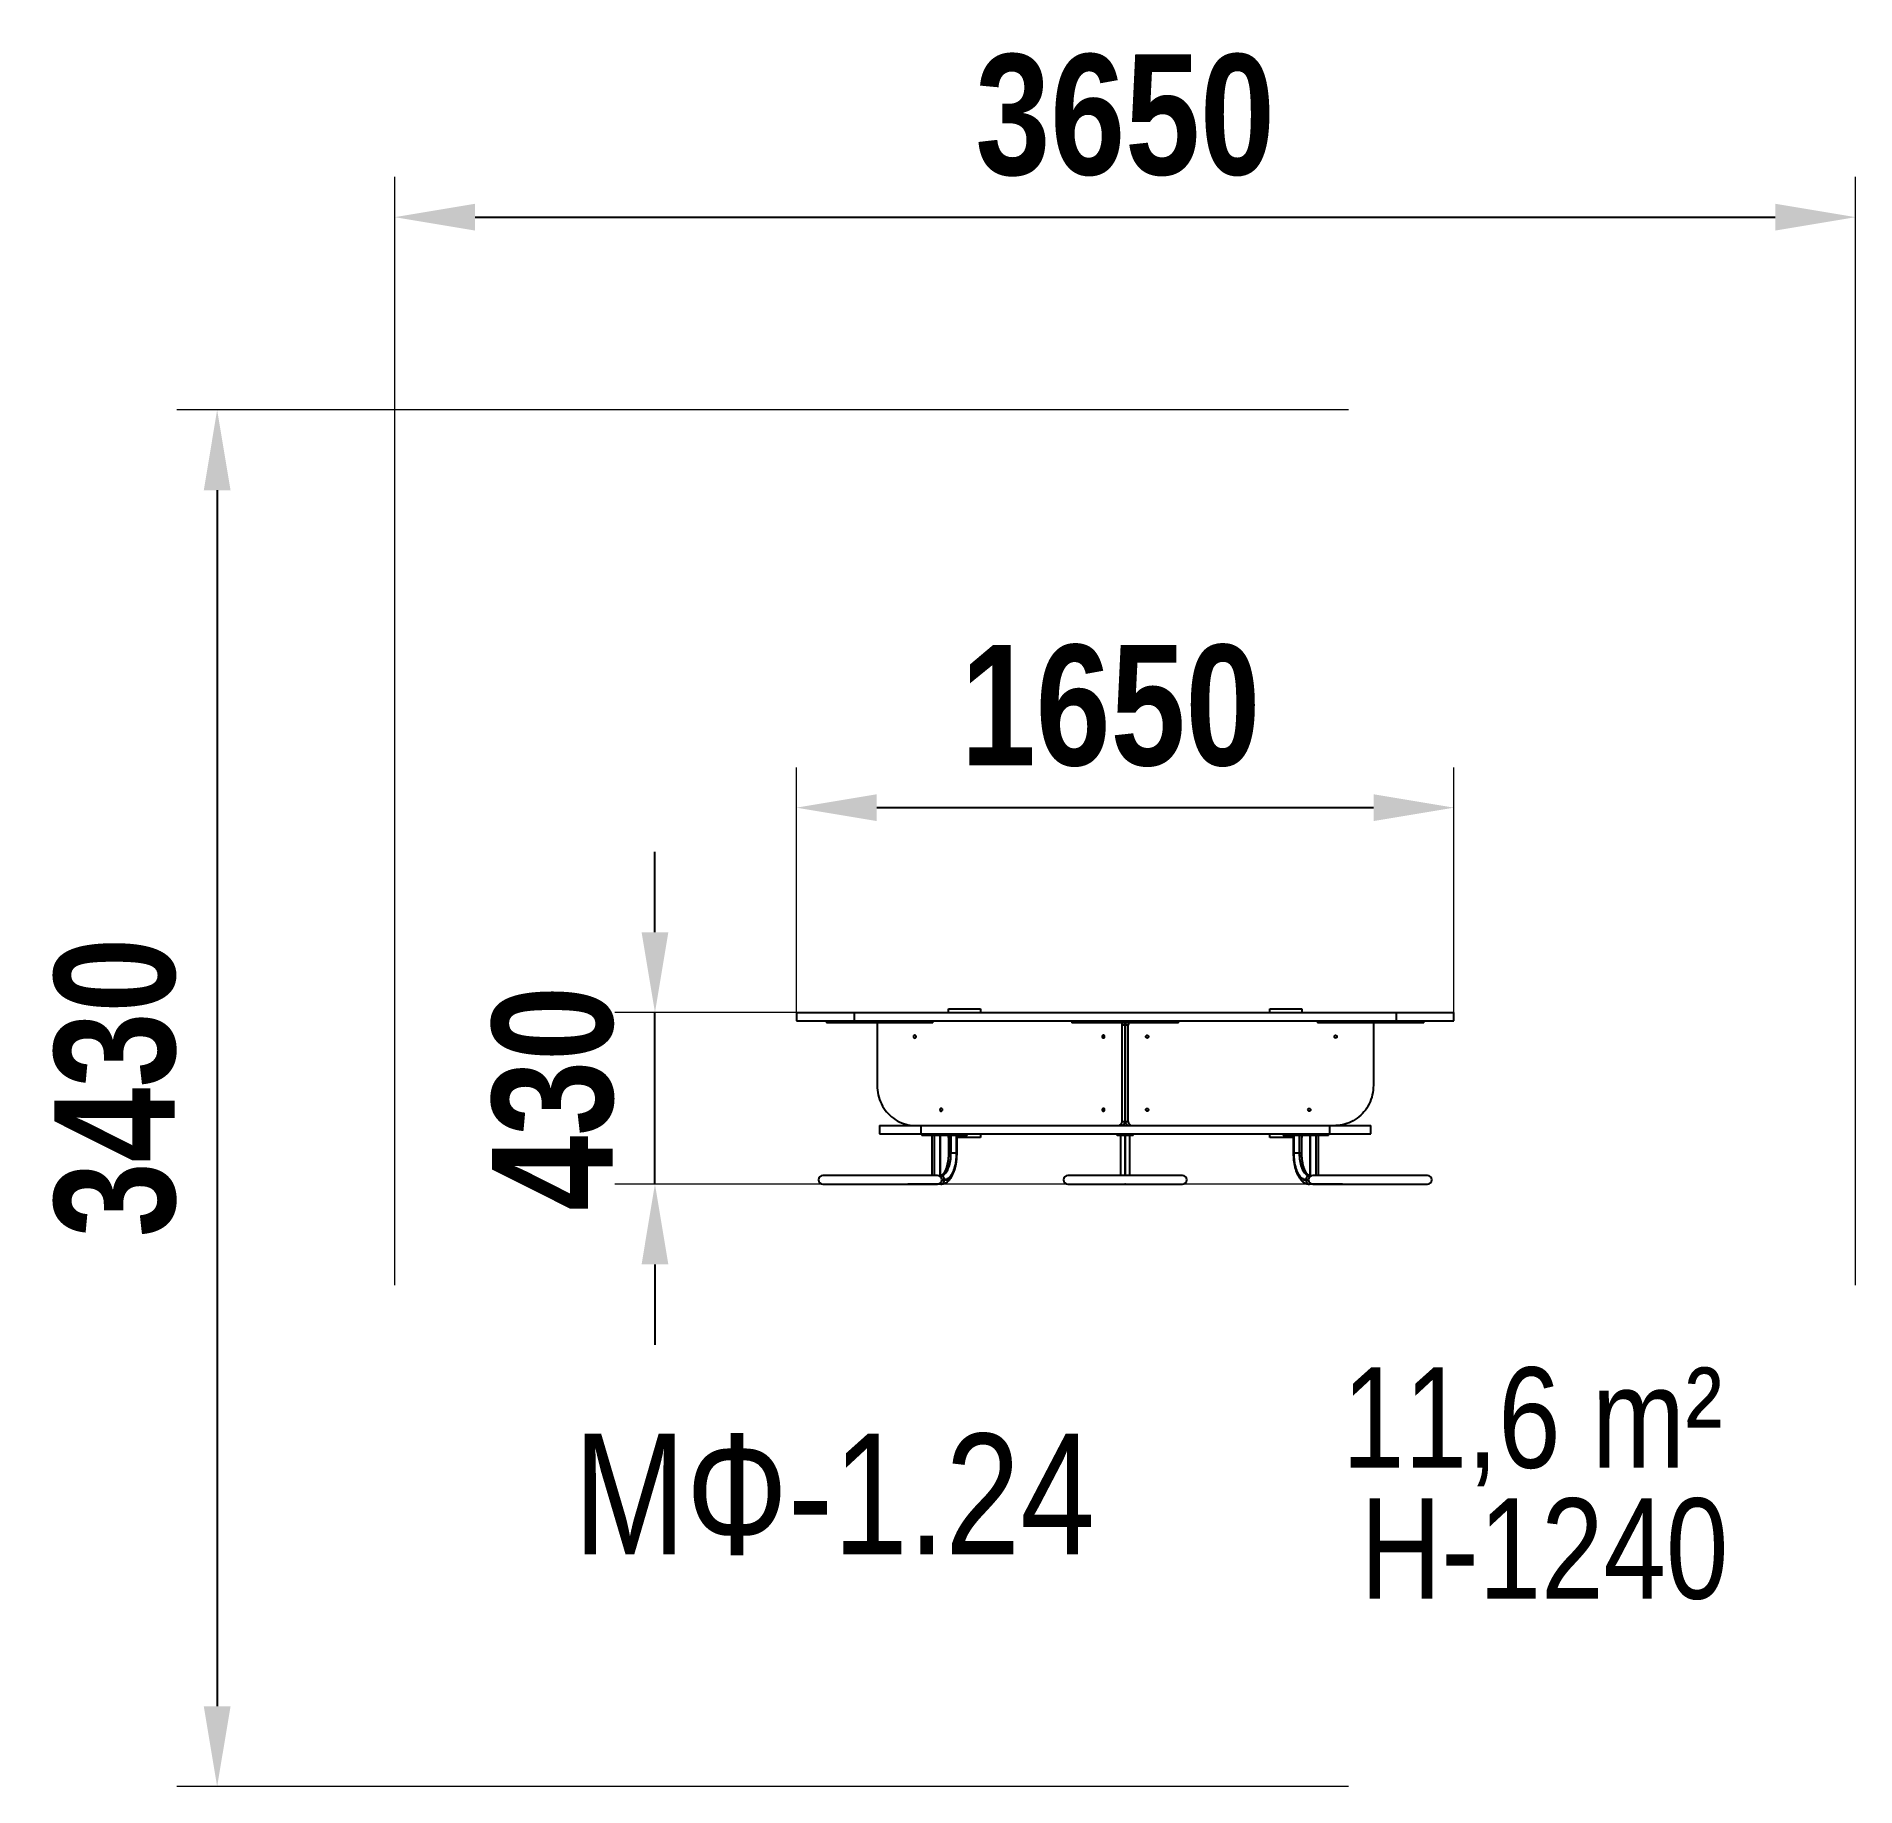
# Model space of a CAD drawing. Header units: millimetres. Extents: x -2676 to 1853, y -1646 to 2711.
import ezdxf

# ---------------------------------------------------------------- set-up
doc = ezdxf.new("R2010")
doc.units = ezdxf.units.MM
for name, color, linetype in [('DIKOM_АРТИКУЛ', 7, 'Continuous'), ('DIKOM_ОБЪЕКТ', 7, 'Continuous'), ('DIKOM_РАЗМЕР_ЗОНА', 7, 'Continuous'), ('DIKOM_РАЗМЕР_ОБЪЕКТА', 7, 'Continuous')]:
    doc.layers.add(name, color=color, linetype=linetype)
doc.styles.add('style1', font='arialbd.ttf', dxfattribs={"width": 0.8})
doc.dimstyles.new('1-50', dxfattribs={"dimtxt": 300, "dimasz": 200, "dimexe": 100, "dimexo": 0, "dimgap": 100, "dimtad": 1, "dimtxsty": 'style1', "dimcen": 200, "dimclrd": 7, "dimclre": 7, "dimclrt": 7, "dimadec": 1, "dimazin": 2, "dimtfac": 1, "dimtmove": 0, "dimatfit": 2, "dimfxl": 0, "dimlwd": 25, "dimlwe": 18, "dimarcsym": 0})

# ---------------------------------------------------------------- blocks, each defined once
blk = doc.blocks.new('*D9')
at = {"layer": 'Defpoints', "color": 0, "transparency": 16777216}
for p in [(853.4, 790.5), (-783.8, 270), (853.4, 270)]:
    blk.add_point(p, dxfattribs=at)
at = {"layer": 'DIKOM_РАЗМЕР_ОБЪЕКТА', "color": 7, "lineweight": 18, "transparency": 16777216}
for p, q in [((-783.8, 270), (-783.8, 890.5)), ((853.4, 270), (853.4, 890.5))]:
    blk.add_line(p, q, dxfattribs=at)
at = {"layer": 'DIKOM_РАЗМЕР_ОБЪЕКТА', "color": 7, "lineweight": 25, "transparency": 16777216}
blk.add_line((-583.8, 790.5), (653.4, 790.5), dxfattribs=at)
at = {"layer": 'DIKOM_РАЗМЕР_ОБЪЕКТА', "color": 7, "transparency": 16777216}
for points in [[(-583.8, 823.8), (-583.8, 757.1), (-783.8, 790.5)], [(653.4, 823.8), (653.4, 757.1), (853.4, 790.5)]]:
    blk.add_solid(points, dxfattribs=at)
at = {"layer": 'DIKOM_РАЗМЕР_ОБЪЕКТА', "color": 7, "transparency": 16777216, "insert": (-1.4, 1043.7), "char_height": 300, "attachment_point": 5, "style": 'style1'}
blk.add_mtext('1650', dxfattribs=at)
blk = doc.blocks.new('*D10')
at = {"layer": 'Defpoints', "color": 0, "transparency": 16777216}
for p in [(-1135.8, 280.5), (797.4, 280.5), (757.7, -146.5)]:
    blk.add_point(p, dxfattribs=at)
at = {"layer": 'DIKOM_РАЗМЕР_ОБЪЕКТА', "color": 7, "lineweight": 25, "transparency": 16777216}
for p, q in [((-1135.8, 480.5), (-1135.8, 680.5)), ((-1135.8, -146.5), (-1135.8, 280.5)), ((-1135.8, -346.5), (-1135.8, -546.5))]:
    blk.add_line(p, q, dxfattribs=at)
at = {"layer": 'DIKOM_РАЗМЕР_ОБЪЕКТА', "color": 7, "lineweight": 18, "transparency": 16777216}
for p, q in [((797.4, 280.5), (-1235.8, 280.5)), ((757.7, -146.5), (-1235.8, -146.5))]:
    blk.add_line(p, q, dxfattribs=at)
at = {"layer": 'DIKOM_РАЗМЕР_ОБЪЕКТА', "color": 7, "transparency": 16777216}
for points in [[(-1169.1, 480.5), (-1102.4, 480.5), (-1135.8, 280.5)], [(-1169.1, -346.5), (-1102.4, -346.5), (-1135.8, -146.5)]]:
    blk.add_solid(points, dxfattribs=at)
at = {"layer": 'DIKOM_РАЗМЕР_ОБЪЕКТА', "color": 7, "transparency": 16777216, "insert": (-1388.9, 67), "char_height": 300, "attachment_point": 5, "rotation": 90, "style": 'style1'}
blk.add_mtext('430', dxfattribs=at)
blk = doc.blocks.new('*D11')
at = {"layer": 'Defpoints', "color": 0, "transparency": 16777216}
for p in [(591.2, 1780.5), (-2225.8, -1646.5), (591.2, -1646.5)]:
    blk.add_point(p, dxfattribs=at)
at = {"layer": 'DIKOM_РАЗМЕР_ОБЪЕКТА', "color": 7, "lineweight": 18, "transparency": 16777216}
for p, q in [((591.2, 1780.5), (-2325.8, 1780.5)), ((591.2, -1646.5), (-2325.8, -1646.5))]:
    blk.add_line(p, q, dxfattribs=at)
at = {"layer": 'DIKOM_РАЗМЕР_ОБЪЕКТА', "color": 7, "lineweight": 25, "transparency": 16777216}
blk.add_line((-2225.8, 1580.5), (-2225.8, -1446.5), dxfattribs=at)
at = {"layer": 'DIKOM_РАЗМЕР_ОБЪЕКТА', "color": 7, "transparency": 16777216}
for points in [[(-2259.1, 1580.5), (-2192.4, 1580.5), (-2225.8, 1780.5)], [(-2259.1, -1446.5), (-2192.4, -1446.5), (-2225.8, -1646.5)]]:
    blk.add_solid(points, dxfattribs=at)
at = {"layer": 'DIKOM_РАЗМЕР_ОБЪЕКТА', "color": 7, "transparency": 16777216, "insert": (-2478.9, 94), "char_height": 300, "attachment_point": 5, "rotation": 90, "style": 'style1'}
blk.add_mtext('3430', dxfattribs=at)
blk = doc.blocks.new('*D12')
at = {"layer": 'Defpoints', "color": 0, "transparency": 16777216}
for p in [(1853.4, 2260.5), (-1783.8, -397.9), (1853.4, -397.9)]:
    blk.add_point(p, dxfattribs=at)
at = {"layer": 'DIKOM_РАЗМЕР_ЗОНА', "color": 7, "lineweight": 18, "transparency": 16777216}
for p, q in [((-1783.8, -397.9), (-1783.8, 2360.5)), ((1853.4, -397.9), (1853.4, 2360.5))]:
    blk.add_line(p, q, dxfattribs=at)
at = {"layer": 'DIKOM_РАЗМЕР_ЗОНА', "color": 7, "lineweight": 25, "transparency": 16777216}
blk.add_line((-1583.8, 2260.5), (1653.4, 2260.5), dxfattribs=at)
at = {"layer": 'DIKOM_РАЗМЕР_ЗОНА', "color": 7, "transparency": 16777216}
for points in [[(-1583.8, 2293.8), (-1583.8, 2227.1), (-1783.8, 2260.5)], [(1653.4, 2293.8), (1653.4, 2227.1), (1853.4, 2260.5)]]:
    blk.add_solid(points, dxfattribs=at)
at = {"layer": 'DIKOM_РАЗМЕР_ЗОНА', "color": 7, "transparency": 16777216, "insert": (34.8, 2513.7), "char_height": 300, "attachment_point": 5, "style": 'style1'}
blk.add_mtext('3650', dxfattribs=at)

msp = doc.modelspace()

# ---------------------------------------------------------------- linework, layer by layer
at = {"layer": 'DIKOM_ОБЪЕКТ', "color": 7, "linetype": 'Continuous'}
for p, q in [((-783.774, 280.5), (-783.774, 259.5)), ((-783.774, 280.5), (-639.911, 280.5)), ((-639.911, 280.5), (-639.911, 259.5)), ((-639.911, 280.5), (709.559, 280.5)), ((-405.176, 280.5), (-405.176, 289.5)), ((-405.176, 289.5), (-325.176, 289.5)), ((-325.176, 289.5), (-325.176, 280.5)), ((394.824, 280.5), (394.824, 289.5)), ((394.824, 289.5), (474.824, 289.5)), ((474.824, 289.5), (474.824, 280.5)), ((709.559, 280.5), (709.559, 259.5)), ((709.559, 280.5), (853.422, 280.5)), ((853.422, 259.5), (853.422, 280.5)), ((-783.774, 259.5), (-639.911, 259.5)), ((-708.623, 259.5), (-708.623, 254.5)), ((-443.623, 254.5), (-708.623, 254.5)), ((-639.911, 259.5), (709.559, 259.5)), ((-582.769, 254.5), (-582.769, 99.5)), ((-443.623, 254.5), (-443.623, 259.5)), ((-97.562, 259.5), (-97.562, 254.5)), ((167.438, 254.5), (-97.562, 254.5)), ((27.439, 9.5), (27.439, 249.5)), ((27.439, 249.5), (34.674, 249.5)), ((34.674, 9.5), (34.674, 249.5)), ((35.427, 9.5), (35.427, 249.5)), ((35.427, 249.5), (42.661, 249.5)), ((42.661, 9.5), (42.661, 249.5)), ((167.438, 254.5), (167.438, 259.5)), ((513.498, 259.5), (513.498, 254.5)), ((778.498, 254.5), (513.498, 254.5)), ((652.87, 254.5), (652.87, 99.5)), ((709.559, 259.5), (853.422, 259.5)), ((778.498, 254.5), (778.498, 259.5)), ((27.439, 9.5), (34.674, 9.5)), ((35.427, 9.5), (42.661, 9.5)), ((-576.798, -0.5), (-576.798, -21.5)), ((-576.798, -0.5), (-473.585, -0.5)), ((-576.798, -21.5), (-473.585, -21.5)), ((-473.585, -0.5), (-473.585, -21.5)), ((-473.585, -0.5), (543.233, -0.5)), ((-473.585, -21.5), (543.233, -21.5)), ((-471.156, -21.5), (-471.156, -25.5)), ((-433.336, -25.5), (-471.156, -25.5)), ((-446.171, -25.5), (-446.171, -125.491)), ((-440.711, -25.5), (-440.711, -125.491)), ((-439.82, -125.491), (-439.82, -25.5)), ((-433.336, -25.5), (-433.336, -21.5)), ((-360.697, -25.5), (-433.336, -25.5)), ((-426.37, -25.5), (-426.37, -127.193)), ((-425.916, -127.506), (-425.916, -25.5)), ((-424.826, -128.419), (-424.826, -25.5)), ((-405.176, -30.5), (-405.176, -25.5)), ((-405.085, -30.5), (-405.176, -30.5)), ((-405.085, -25.5), (-405.085, -70)), ((-399.625, -25.5), (-399.625, -70)), ((-398.734, -70), (-398.734, -25.5)), ((-385.284, -25.5), (-385.284, -70)), ((-384.83, -70), (-384.83, -25.5)), ((-383.74, -70), (-383.74, -25.5)), ((-325.176, -30.5), (-383.74, -30.5)), ((-360.697, -25.5), (-360.697, -21.5)), ((-358.517, -25.5), (-360.697, -25.5)), ((-358.517, -25.5), (-358.517, -21.5)), ((-325.176, -21.5), (-325.176, -30.5)), ((14.908, -25.5), (14.908, -21.5)), ((54.908, -25.5), (14.908, -25.5)), ((24.408, -125.491), (24.408, -25.5)), ((34.408, -25.5), (34.408, -125.491)), ((35.408, -125.491), (35.408, -25.5)), ((45.408, -25.5), (45.408, -125.491)), ((54.908, -25.5), (54.908, -21.5)), ((394.824, -30.5), (394.824, -21.5)), ((453.388, -30.5), (394.824, -30.5)), ((428.166, -21.5), (428.166, -25.5)), ((430.346, -25.5), (428.166, -25.5)), ((430.346, -25.5), (430.346, -21.5)), ((502.984, -25.5), (430.346, -25.5)), ((453.388, -25.5), (453.388, -70)), ((454.478, -25.5), (454.478, -70)), ((454.932, -70), (454.932, -25.5)), ((468.382, -25.5), (468.382, -70)), ((469.273, -70), (469.273, -25.5)), ((474.733, -70), (474.733, -25.5)), ((474.824, -30.5), (474.733, -30.5)), ((474.824, -25.5), (474.824, -30.5)), ((494.474, -25.5), (494.474, -128.419)), ((495.564, -25.5), (495.564, -127.506)), ((496.018, -127.193), (496.018, -25.5)), ((502.984, -25.5), (502.984, -21.5)), ((540.804, -25.5), (502.984, -25.5)), ((509.468, -25.5), (509.468, -125.491)), ((510.359, -125.491), (510.359, -25.5)), ((515.819, -125.491), (515.819, -25.5)), ((540.804, -25.5), (540.804, -21.5)), ((543.233, -0.5), (543.233, -21.5)), ((543.233, -0.5), (646.447, -0.5)), ((543.233, -21.5), (646.447, -21.5)), ((646.447, -21.5), (646.447, -0.5)), ((-399.625, -70), (-405.085, -70)), ((-398.734, -70), (-399.625, -70)), ((-385.284, -70), (-398.734, -70)), ((-384.83, -70), (-383.74, -70)), ((453.388, -70), (454.478, -70)), ((468.382, -70), (454.932, -70)), ((469.273, -70), (468.382, -70)), ((474.733, -70), (469.273, -70)), ((-432.101, -125.491), (-718.101, -125.491)), ((-424.826, -125.5), (-423.93, -125.5)), ((-415.02, -135.5), (-421.612, -135.5)), ((177.908, -125.491), (-108.092, -125.491)), ((491.26, -135.5), (484.668, -135.5)), ((493.579, -125.5), (494.474, -125.5)), ((787.749, -125.491), (501.749, -125.491)), ((-718.101, -146.491), (-432.101, -146.491)), ((-506.918, -146.491), (-506.539, -146.5)), ((-505.648, -146.5), (-506.539, -146.5)), ((-505.648, -146.5), (-505.27, -146.491)), ((-423.93, -146.5), (-505.648, -146.5)), ((-421.613, -136.5), (-415.02, -136.5)), ((-108.092, -146.491), (177.908, -146.491)), ((33.983, -146.491), (34.408, -146.5)), ((35.408, -146.5), (34.408, -146.5)), ((35.408, -146.5), (35.833, -146.491)), ((484.668, -136.5), (491.261, -136.5)), ((575.297, -146.5), (493.579, -146.5)), ((501.749, -146.491), (787.749, -146.491)), ((574.918, -146.491), (575.297, -146.5)), ((576.188, -146.5), (575.297, -146.5)), ((576.188, -146.5), (576.566, -146.491))]:
    msp.add_line(p, q, dxfattribs=at)
at = {"layer": 'DIKOM_ОБЪЕКТ', "color": 7, "linetype": 'Continuous', "flags": 128}
for points in [[(-485.605, 220.5), (-485.783, 221.636), (-486.298, 222.65), (-487.094, 223.43), (-488.085, 223.893), (-489.162, 223.988), (-490.211, 223.705), (-491.117, 223.075), (-491.781, 222.166), (-492.132, 221.076), (-492.132, 219.924), (-491.781, 218.834), (-491.117, 217.925), (-490.211, 217.295), (-489.162, 217.012), (-488.085, 217.107), (-487.094, 217.57), (-486.298, 218.35), (-485.783, 219.364), (-485.605, 220.5)], [(-16.214, 220.5), (-16.392, 221.636), (-16.907, 222.65), (-17.703, 223.43), (-18.693, 223.893), (-19.771, 223.988), (-20.82, 223.705), (-21.725, 223.075), (-22.39, 222.166), (-22.741, 221.076), (-22.741, 219.924), (-22.39, 218.834), (-21.725, 217.925), (-20.82, 217.295), (-19.771, 217.012), (-18.693, 217.107), (-17.703, 217.57), (-16.907, 218.35), (-16.392, 219.364), (-16.214, 220.5)], [(86.315, 220.5), (86.493, 221.636), (87.008, 222.65), (87.803, 223.43), (88.794, 223.893), (89.872, 223.988), (90.92, 223.705), (91.826, 223.075), (92.49, 222.166), (92.841, 221.076), (92.841, 219.924), (92.49, 218.834), (91.826, 217.925), (90.92, 217.295), (89.872, 217.012), (88.794, 217.107), (87.803, 217.57), (87.008, 218.35), (86.493, 219.364), (86.315, 220.5)], [(555.706, 220.5), (555.884, 221.636), (556.399, 222.65), (557.194, 223.43), (558.185, 223.893), (559.263, 223.988), (560.311, 223.705), (561.217, 223.075), (561.881, 222.166), (562.233, 221.076), (562.233, 219.924), (561.881, 218.834), (561.217, 217.925), (560.311, 217.295), (559.263, 217.012), (558.185, 217.107), (557.194, 217.57), (556.399, 218.35), (555.884, 219.364), (555.706, 220.5)], [(-582.769, 99.5), (-582.598, 93.462), (-582.085, 87.446), (-581.232, 81.475), (-580.041, 75.568), (-578.519, 69.75), (-576.669, 64.04), (-574.499, 58.459), (-572.016, 53.028), (-569.23, 47.766), (-566.151, 42.694), (-562.791, 37.828), (-559.16, 33.188), (-555.273, 28.789), (-551.144, 24.649), (-546.788, 20.782), (-542.22, 17.202), (-537.458, 13.922), (-532.519, 10.954), (-527.42, 8.31), (-522.181, 5.998), (-516.82, 4.028), (-511.358, 2.406), (-505.813, 1.138), (-500.207, 0.229), (-494.559, -0.318), (-488.891, -0.5)], [(652.87, 99.5), (652.699, 93.462), (652.185, 87.446), (651.332, 81.475), (650.142, 75.568), (648.619, 69.75), (646.769, 64.04), (644.599, 58.459), (642.117, 53.028), (639.331, 47.766), (636.252, 42.694), (632.891, 37.828), (629.26, 33.188), (625.374, 28.789), (621.244, 24.649), (616.888, 20.782), (612.321, 17.202), (607.558, 13.922), (602.619, 10.954), (597.52, 8.31), (592.281, 5.998), (586.921, 4.028), (581.458, 2.406), (575.914, 1.138), (570.307, 0.229), (564.66, -0.318), (558.992, -0.5)], [(-419.891, 38.5), (-420.069, 39.636), (-420.583, 40.65), (-421.379, 41.43), (-422.37, 41.893), (-423.448, 41.988), (-424.496, 41.705), (-425.402, 41.075), (-426.066, 40.166), (-426.417, 39.076), (-426.417, 37.924), (-426.066, 36.834), (-425.402, 35.925), (-424.496, 35.295), (-423.448, 35.012), (-422.37, 35.107), (-421.379, 35.57), (-420.583, 36.35), (-420.069, 37.364), (-419.891, 38.5)], [(-16.214, 38.5), (-16.392, 39.636), (-16.907, 40.65), (-17.703, 41.43), (-18.693, 41.893), (-19.771, 41.988), (-20.82, 41.705), (-21.725, 41.075), (-22.39, 40.166), (-22.741, 39.076), (-22.741, 37.924), (-22.39, 36.834), (-21.725, 35.925), (-20.82, 35.295), (-19.771, 35.012), (-18.693, 35.107), (-17.703, 35.57), (-16.907, 36.35), (-16.392, 37.364), (-16.214, 38.5)], [(86.315, 38.5), (86.493, 39.636), (87.008, 40.65), (87.803, 41.43), (88.794, 41.893), (89.872, 41.988), (90.92, 41.705), (91.826, 41.075), (92.49, 40.166), (92.841, 39.076), (92.841, 37.924), (92.49, 36.834), (91.826, 35.925), (90.92, 35.295), (89.872, 35.012), (88.794, 35.107), (87.803, 35.57), (87.008, 36.35), (86.493, 37.364), (86.315, 38.5)], [(489.991, 38.5), (490.169, 39.636), (490.684, 40.65), (491.48, 41.43), (492.47, 41.893), (493.548, 41.988), (494.597, 41.705), (495.502, 41.075), (496.167, 40.166), (496.518, 39.076), (496.518, 37.924), (496.167, 36.834), (495.502, 35.925), (494.597, 35.295), (493.548, 35.012), (492.47, 35.107), (491.48, 35.57), (490.684, 36.35), (490.169, 37.364), (489.991, 38.5)], [(-399.625, -70), (-399.711, -74.583), (-399.968, -79.135), (-400.396, -83.624), (-400.99, -88.021), (-401.747, -92.294), (-402.662, -96.415), (-403.728, -100.356), (-404.938, -104.089), (-406.284, -107.589), (-407.756, -110.833), (-409.345, -113.797), (-411.04, -116.463), (-412.829, -118.811), (-414.7, -120.825), (-416.64, -122.493), (-418.636, -123.802), (-420.674, -124.743), (-422.74, -125.31), (-424.821, -125.5)], [(-423.93, -125.5), (-421.849, -125.31), (-419.783, -124.743), (-417.745, -123.802), (-415.749, -122.493), (-413.809, -120.825), (-411.938, -118.811), (-410.149, -116.463), (-408.454, -113.797), (-406.865, -110.833), (-405.393, -107.589), (-404.047, -104.089), (-402.837, -100.356), (-401.771, -96.415), (-400.856, -92.294), (-400.099, -88.021), (-399.505, -83.624), (-399.077, -79.135), (-398.82, -74.583), (-398.734, -70)], [(-385.284, -70), (-385.367, -74.895), (-385.616, -79.762), (-386.029, -84.575), (-386.605, -89.306), (-387.339, -93.93), (-388.229, -98.419), (-389.268, -102.75), (-390.451, -106.897), (-391.771, -110.839), (-393.222, -114.551), (-394.794, -118.015), (-396.48, -121.21), (-398.269, -124.119), (-400.152, -126.725), (-402.118, -129.013), (-404.156, -130.972), (-406.255, -132.59), (-408.403, -133.858), (-410.588, -134.768), (-412.798, -135.317), (-415.02, -135.5)], [(-415.02, -136.5), (-412.764, -136.314), (-410.52, -135.757), (-408.302, -134.833), (-406.121, -133.546), (-403.99, -131.903), (-401.921, -129.914), (-399.925, -127.591), (-398.013, -124.945), (-396.197, -121.992), (-394.485, -118.748), (-392.889, -115.231), (-391.416, -111.462), (-390.076, -107.461), (-388.874, -103.25), (-387.82, -98.853), (-386.917, -94.295), (-386.171, -89.601), (-385.587, -84.798), (-385.167, -79.911), (-384.914, -74.97), (-384.83, -70)], [(454.478, -70), (454.563, -74.97), (454.815, -79.911), (455.235, -84.798), (455.819, -89.601), (456.565, -94.295), (457.468, -98.853), (458.523, -103.25), (459.724, -107.461), (461.065, -111.462), (462.537, -115.231), (464.134, -118.748), (465.845, -121.992), (467.662, -124.945), (469.573, -127.591), (471.569, -129.914), (473.639, -131.903), (475.77, -133.546), (477.95, -134.833), (480.169, -135.757), (482.412, -136.314), (484.668, -136.5)], [(484.668, -135.5), (482.446, -135.317), (480.236, -134.768), (478.052, -133.858), (475.903, -132.59), (473.805, -130.972), (471.766, -129.013), (469.8, -126.725), (467.917, -124.119), (466.128, -121.21), (464.443, -118.015), (462.87, -114.551), (461.42, -110.839), (460.099, -106.897), (458.916, -102.75), (457.877, -98.419), (456.988, -93.93), (456.253, -89.306), (455.678, -84.575), (455.264, -79.762), (455.015, -74.895), (454.932, -70)], [(468.382, -70), (468.468, -74.583), (468.726, -79.135), (469.153, -83.624), (469.747, -88.021), (470.504, -92.294), (471.419, -96.415), (472.485, -100.356), (473.695, -104.089), (475.041, -107.589), (476.513, -110.833), (478.103, -113.797), (479.797, -116.463), (481.586, -118.811), (483.457, -120.825), (485.397, -122.493), (487.393, -123.802), (489.431, -124.743), (491.498, -125.31), (493.579, -125.5)], [(494.47, -125.5), (492.389, -125.31), (490.322, -124.743), (488.284, -123.802), (486.288, -122.493), (484.348, -120.825), (482.477, -118.811), (480.688, -116.463), (478.994, -113.797), (477.404, -110.833), (475.932, -107.589), (474.586, -104.089), (473.376, -100.356), (472.31, -96.415), (471.395, -92.294), (470.638, -88.021), (470.044, -83.624), (469.617, -79.135), (469.359, -74.583), (469.273, -70)]]:
    msp.add_lwpolyline(points, dxfattribs=at)
at = {"layer": 'DIKOM_ОБЪЕКТ', "color": 7, "linetype": 'Continuous'}
for centre, radius, start, end in [((16.945, 249.519), 10.494, 359.8987, 28.340438), ((24.18, 249.519), 10.494, 359.8987, 28.340438), ((45.92, 249.519), 10.494, 151.659489, 180.101333), ((53.155, 249.519), 10.494, 151.659655, 180.101206), ((17.735, 9.203), 9.708, 271.865722, 1.751375), ((24.97, 9.203), 9.708, 271.865724, 1.751372), ((45.13, 9.203), 9.708, 178.248627, 268.134287), ((52.365, 9.203), 9.708, 178.248639, 268.134276), ((-718.101, -135.991), 10.5, 90, 270), ((-432.101, -135.991), 10.5, 270, 90), ((-424.508, -134.985), 9.502, 356.891699, 86.510814), ((-108.092, -135.991), 10.5, 90, 270), ((177.908, -135.991), 10.5, 270, 90), ((494.157, -134.985), 9.502, 93.489262, 183.108225), ((501.749, -135.991), 10.5, 90, 270), ((787.749, -135.991), 10.5, 270, 90), ((-424.508, -137.015), 9.502, 273.489186, 3.108301), ((494.157, -137.015), 9.502, 176.891775, 266.510738)]:
    msp.add_arc(centre, radius, start, end, dxfattribs=at)
for points, knots in [([(-405.085, -70), (-405.089, -70.742), (-405.099, -72.905), (-405.22, -76.481), (-405.491, -80.695), (-405.896, -84.845), (-406.428, -88.906), (-407.084, -92.852), (-407.857, -96.658), (-408.74, -100.301), (-409.723, -103.758), (-410.795, -107.007), (-411.945, -110.027), (-413.156, -112.799), (-414.414, -115.307), (-415.697, -117.538), (-416.986, -119.481), (-418.257, -121.132), (-419.486, -122.491), (-420.645, -123.565), (-421.71, -124.369), (-422.661, -124.93), (-423.49, -125.281), (-424.2, -125.47), (-424.609, -125.49), (-424.821, -125.5)], [0, 0, 0, 0, 0.02371779, 0.06911584, 0.11449117, 0.15980773, 0.20503711, 0.25014865, 0.29511098, 0.3398896, 0.38444809, 0.42874861, 0.47275196, 0.51642041, 0.55972164, 0.60263419, 0.6451587, 0.68733289, 0.72925715, 0.77112973, 0.81318088, 0.85594666, 0.90037529, 0.94825058, 1, 1, 1, 1]), ([(-423.93, -146.5), (-423.299, -146.485), (-421.758, -146.449), (-419.322, -146.099), (-416.655, -145.423), (-414.045, -144.443), (-411.495, -143.168), (-409.005, -141.594), (-406.579, -139.717), (-404.222, -137.53), (-401.946, -135.036), (-399.765, -132.241), (-397.696, -129.162), (-395.752, -125.824), (-393.945, -122.252), (-392.28, -118.474), (-390.761, -114.51), (-389.389, -110.38), (-388.164, -106.1), (-387.086, -101.688), (-386.157, -97.16), (-385.376, -92.532), (-384.744, -87.821), (-384.262, -83.045), (-383.933, -78.221), (-383.764, -73.865), (-383.747, -71.122), (-383.74, -70)], [0, 0, 0, 0, 0.02477347, 0.0605449, 0.0963992, 0.13266646, 0.16965497, 0.2076298, 0.24678177, 0.28718616, 0.32877014, 0.37131688, 0.41451849, 0.45806022, 0.50166502, 0.5451542, 0.58845886, 0.63155647, 0.67445077, 0.71715896, 0.75970497, 0.8021139, 0.84441127, 0.88662084, 0.92876642, 0.97086967, 1, 1, 1, 1]), ([(453.388, -70), (453.392, -70.858), (453.405, -73.337), (453.541, -77.431), (453.846, -82.257), (454.302, -87.036), (454.908, -91.75), (455.662, -96.382), (456.564, -100.915), (457.612, -105.334), (458.807, -109.622), (460.147, -113.765), (461.634, -117.748), (463.269, -121.557), (465.053, -125.176), (466.989, -128.589), (469.078, -131.776), (471.32, -134.713), (473.705, -137.371), (476.221, -139.721), (478.844, -141.737), (481.549, -143.402), (484.307, -144.71), (487.094, -145.663), (489.888, -146.265), (492.056, -146.482), (493.281, -146.497), (493.579, -146.5)], [0, 0, 0, 0, 0.02229046, 0.06436965, 0.1064729, 0.14861572, 0.19081979, 0.23310864, 0.27550675, 0.31804054, 0.36073841, 0.4036297, 0.44674335, 0.49010479, 0.53372869, 0.57760758, 0.62169231, 0.66583571, 0.70975162, 0.75308748, 0.79545735, 0.83655649, 0.87625774, 0.91462944, 0.95188537, 0.98832127, 1, 1, 1, 1]), ([(494.47, -125.5), (494.376, -125.498), (494.062, -125.49), (493.519, -125.396), (492.725, -125.124), (491.839, -124.671), (490.831, -123.993), (489.707, -123.049), (488.487, -121.804), (487.227, -120.283), (485.949, -118.482), (484.67, -116.402), (483.411, -114.049), (482.187, -111.432), (481.016, -108.562), (479.912, -105.455), (478.89, -102.129), (477.959, -98.605), (477.131, -94.903), (476.415, -91.046), (475.817, -87.059), (475.344, -82.965), (475, -78.791), (474.792, -74.635), (474.735, -71.695), (474.733, -70.175), (474.733, -70)], [0, 0, 0, 0, 0.02290369, 0.07666165, 0.12326891, 0.16624749, 0.20729194, 0.25076262, 0.29321997, 0.33535358, 0.37750231, 0.41985125, 0.46252013, 0.50555603, 0.54896447, 0.59272773, 0.63681473, 0.68118904, 0.72581219, 0.77064646, 0.81565524, 0.86080484, 0.90606237, 0.95139808, 0.9944167, 1, 1, 1, 1])]:
    msp.add_open_spline(points, degree=3, knots=knots, dxfattribs=at)

# ---------------------------------------------------------------- texts
at = {"layer": 'DIKOM_АРТИКУЛ', "insert": (-1338.274, -768.019), "char_height": 300, "attachment_point": 1, "style": 'style1'}
msp.add_mtext_dynamic_manual_height_columns('{\\fArial|b0|i0|c204|p34;MФ-1.24}', width=5885.53069, gutter_width=20, heights=[0], dxfattribs=at)
at = {"layer": 'DIKOM_РАЗМЕР_ОБЪЕКТА', "insert": (575.16, -602.808), "char_height": 250, "attachment_point": 1, "style": 'style1'}
msp.add_mtext_dynamic_manual_height_columns('{\\fArial|b0|i0|c204|p34;11,6 m²}', width=5885.53069, gutter_width=20, heights=[0], dxfattribs=at)
at = {"layer": 'DIKOM_РАЗМЕР_ОБЪЕКТА', "insert": (620.374, -928.821), "char_height": 250, "width": 1481.46375, "attachment_point": 1, "style": 'style1'}
msp.add_mtext('{\\fArial|b0|i0|c204|p34;H-1240}', dxfattribs=at)

# ---------------------------------------------------------------- dimensions: what is measured, and where the dimension line sits
at = {"layer": 'DIKOM_РАЗМЕР_ЗОНА'}
dim = msp.add_linear_dim(base=(1853.422, 2260.481), p1=(-1783.774, -397.91), p2=(1853.422, -397.91), text='3650', dimstyle='1-50', dxfattribs=at)
dim.commit()
dim.dimension.update_dxf_attribs({"geometry": '*D12', "text_midpoint": (34.824, 2260.481), "dimtype": 160})
at = {"layer": 'DIKOM_РАЗМЕР_ОБЪЕКТА'}
for base, p1, p2, text, picture, middle in [((-2225.774, -1646.491), (591.183, 1780.5), (591.183, -1646.491), '3430', '*D11', (-2225.774, 93.981)), ((-1135.774, 280.5), (757.661, -146.491), (797.386, 280.5), '430', '*D10', (-1135.774, 67.005))]:
    dim = msp.add_linear_dim(base=base, p1=p1, p2=p2, angle=90, text=text, dimstyle='1-50', dxfattribs=at)
    dim.commit()
    dim.dimension.update_dxf_attribs({"geometry": picture, "text_midpoint": middle, "dimtype": 160})
dim = msp.add_linear_dim(base=(853.422, 790.481), p1=(-783.774, 270), p2=(853.422, 270), text='1650', dimstyle='1-50', dxfattribs=at)
dim.commit()
dim.dimension.update_dxf_attribs({"geometry": '*D9', "text_midpoint": (-1.366, 790.481), "dimtype": 160})

doc.saveas('drawing.dxf')
